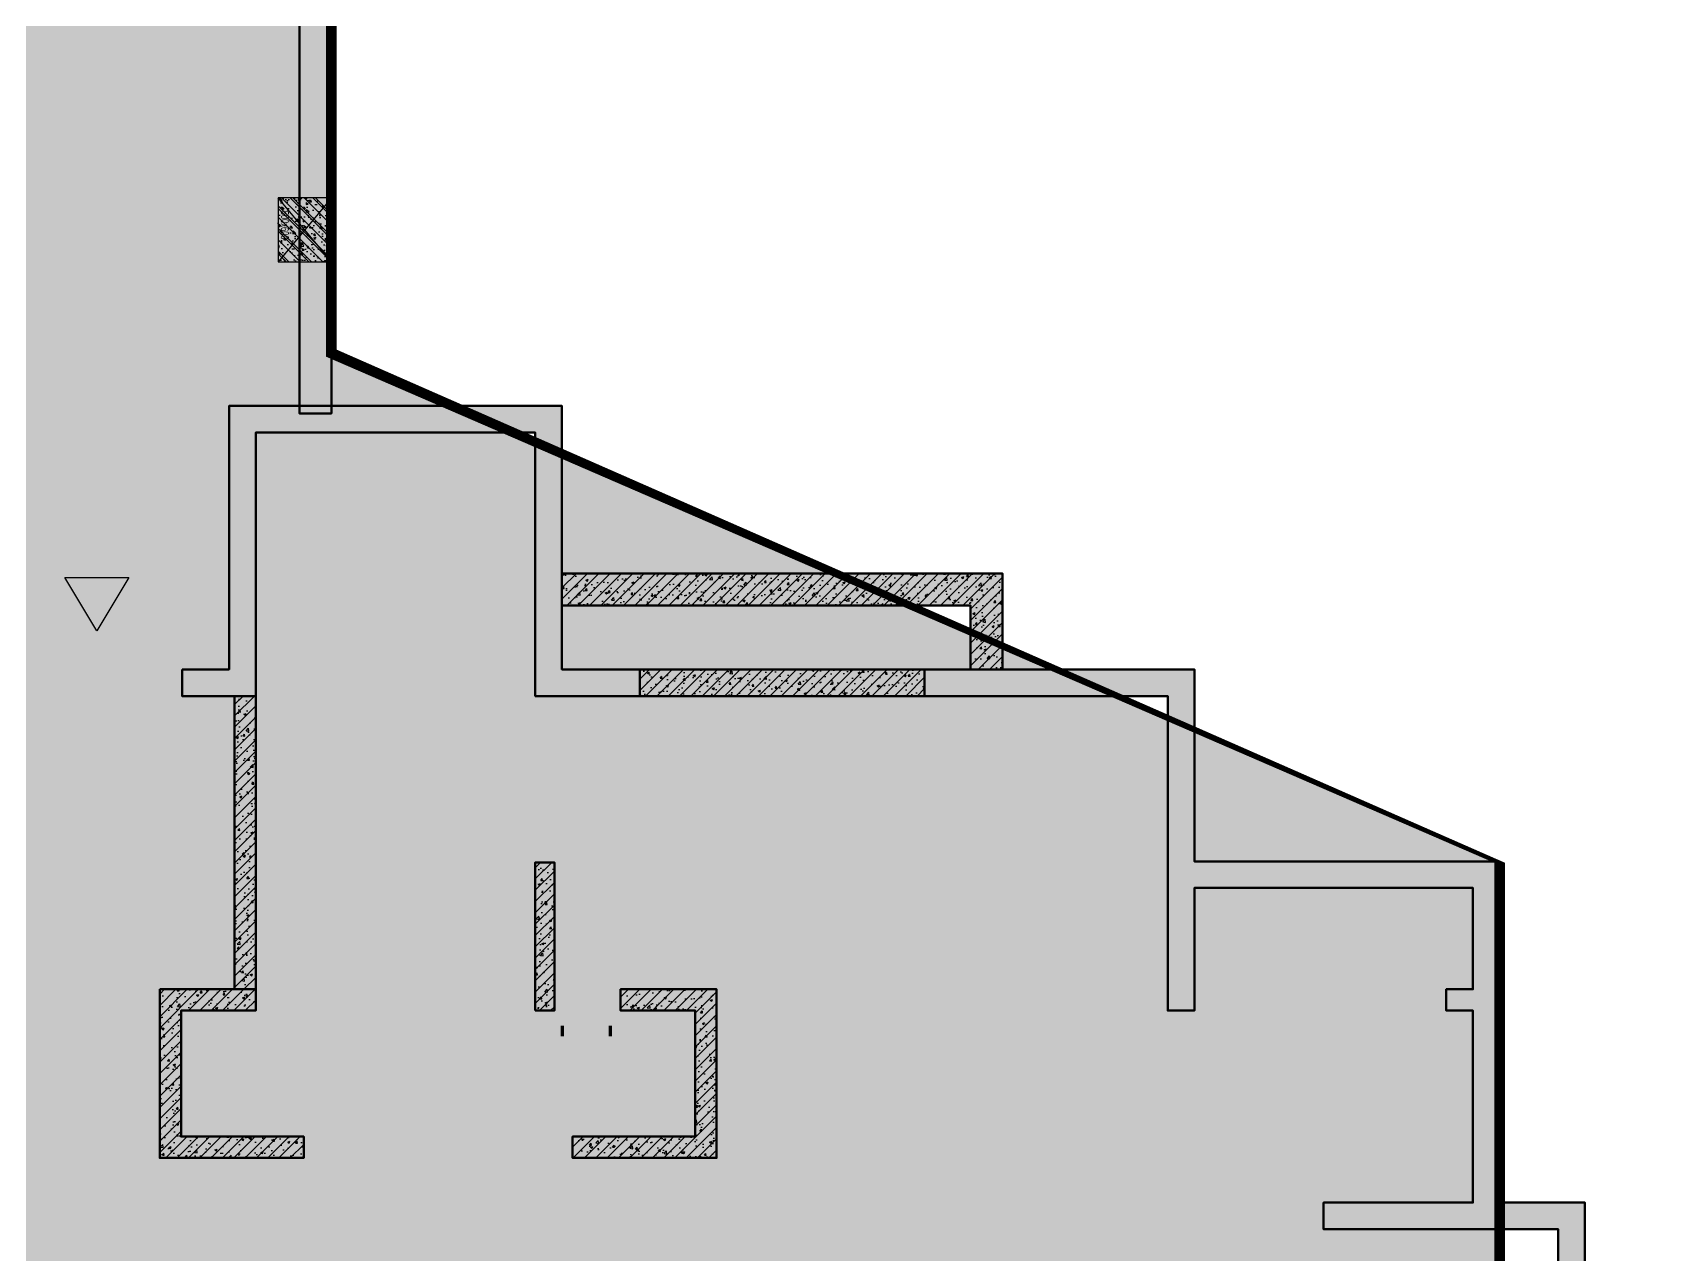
# Model space of a CAD drawing. Extents: x -1338203 to 1886333, y -530034 to 1031844.
# Drawn here: x 862105 to 877392, y -399256 to -387801 of the extents above; entities that cross this region are included whole.
import ezdxf
from ezdxf.enums import TextEntityAlignment as Align

# ---------------------------------------------------------------- set-up
doc = ezdxf.new("R2010")
doc.units = 0
doc.header["$LTSCALE"] = 1000
doc.header["$MEASUREMENT"] = 0
for name, color, linetype in [('M02预留预埋-B2$0$0M-A-LD', 4, 'Continuous'), ('S-02-墙柱B2_B1(QB)$0$0S-CW-HATCH', 251, 'Continuous'), ('S-02-墙柱B2_B1(QB)$0$0S-CW-HATCH-UP', 251, 'Continuous'), ('S001南区墙柱$0$0S-CW-HATCH', 251, 'Continuous'), ('S001南区墙柱$0$0S-CW-HATCH-UP', 251, 'Continuous'), ('S001南区墙柱$0$S001-墙柱B1_1$0$0S-CC-LINE', 52, 'Continuous'), ('S001南区墙柱$0$S001-墙柱B1_1$0$0S-CW-HATCH-UP', 251, 'Continuous'), ('S001地下二墙柱$0$S001地下一墙柱$0$0S-CW-HATCH', 251, 'Continuous'), ('S001地下二墙柱$0$S001地下一墙柱$0$0S-CW-HATCH-UP', 251, 'Continuous'), ('地面指向箭头', 7, 'Continuous')]:
    doc.layers.add(name, color=color, linetype=linetype)
doc.layers.add('p-h-walkable', color=7, linetype='Continuous', lineweight=70, true_color=0xf0f0f0)
doc.layers.add('S-02-墙柱B2_B1(QB)$0$0S-CW-LINE', color=7, linetype='Continuous', lineweight=50)
doc.layers.add('S001地下二墙柱$0$S001地下一墙柱$0$0S-CW-LINE', color=7, linetype='Continuous', lineweight=50)
doc.layers.add('S001南区墙柱$0$S001-墙柱B1_1$0$0S-A-TIPS', color=10, linetype='Continuous', plot=False)
doc.styles.add('S001南区墙柱$0$S001-墙柱B1_1$0$AAD-S', font='aad-s.shx', dxfattribs={"width": 0.7, "bigfont": 'aad-hztxt.shx'})
pattern_1 = [(45, (844606.5995212663, -402460.9266927671), (-53.03300858899106, 53.03300858899107), []), (49.99999999999999, (844606.5995212663, -402460.9266927671), (215.178054780226, -18.82564049477853), [22.5, -247.5]), (355, (844606.5995212663, -402460.9266927671), (-41.6254000839, 225.6576401100035), [18, -198]), (100.4514, (844624.5310252663, -402462.4954947672), (173.5528145142065, 206.8318626182861), [19.122057, -210.3426336]), (46.18420000000002, (844606.5995212663, -402400.9266927671), (320.1723145876933, -49.65570429870542), [33.74999999999954, -371.2499999999963]), (96.6356, (844633.2805447662, -402405.0646848671), (280.398811664611, 292.2353612701325), [28.6830864, -315.5139]), (351.1842, (844606.5995212663, -402400.9266927671), (280.3985835400882, 292.2355802775974), [27, -297]), (21, (844636.5995212663, -402415.9266927671), (179.0721156355385, -120.7856671996016), [22.5, -247.5]), (326.0000000000001, (844636.5995212663, -402415.9266927671), (72.99459957647451, 217.5450135140559), [18, -198]), (71.4514, (844651.5221911664, -402425.9921745671), (252.066788574447, 96.75914901298572), [19.122057, -210.3426336]), (37.50000000000001, (844606.5995212663, -402460.9266927671), (3.647956595187201, 99.86815614939344), [0, -195.6, 0, -201, 0, -198.75]), (7.499999999999999, (844606.5995212663, -402460.9266927671), (78.92086123264458, 118.3235135647081), [0, -114.6, 0, -191.1, 0, -75.75]), (327.5, (844539.6995212664, -402460.9266927671), (160.1467308517227, -6.766461520313927), [0, -75, 0, -234, 0, -310.5]), (317.5, (844509.6995212664, -402460.9266927671), (174.9558508027159, 30.03149469969532), [0, -97.5, 0, -155.4, 0, -220.5])]

# ---------------------------------------------------------------- blocks, each defined once
blk = doc.blocks.new('M02预留预埋-B2')
at = {"layer": 'M02预留预埋-B2$0$0M-A-LD', "elevation": 2600}
blk.add_lwpolyline([(22465.00000095309, 5250.128775174613, 0, 0, 0), (22915.00000095426, 5250.128775172983, 30, 30, 0), (22915.00000091642, 5350.064387604361, 0, 0, 0), (22465.00000099093, 5350.064387605991, 30, 30, 0), (22465.00000095309, 5250.128775174613, 30, 30, 0)], format="xyseb", dxfattribs=at)
blk = doc.blocks.new('M001-预留预埋B2')
blk.add_blockref('M02预留预埋-B2', (78241.09638985433, -238849.9999199762, -0.0004190232106509085))
blk = doc.blocks.new('A$Cb720460c')
at = {"layer": '地面指向箭头'}
h = blk.add_hatch(color=251, dxfattribs=at)
h.dxf.hatch_style = 1
h.paths.add_polyline_path([(450359.2023953567, 136327.4772643575), (450059.2021715608, 135827.4773986352), (449759.2023953567, 136327.4775329127)])
at = {"layer": '地面指向箭头', "color": 251, "elevation": 1.056517075728393e-10, "flags": 128}
blk.add_lwpolyline([(450359.2023953567, 136327.4772643575), (450059.2021715608, 135827.4773986352), (449759.2023953567, 136327.4775329127), (450359.2023953567, 136327.4772643575)], dxfattribs=at)
blk = doc.blocks.new('S001南区墙柱$0$AAD_BLOCK_20230215093950878')
at = {"layer": 'S001南区墙柱$0$0S-CW-HATCH'}
h = blk.add_hatch(color=256, dxfattribs=at)
h.dxf.hatch_style = 1
h.paths.add_polyline_path([(-299.9997165807581, -249.9996789244469), (300.0002834192419, -249.9996789244469), (300.0002834192419, 250.0003210755531), (-299.9997165807581, 250.0003210755531)])
at = {"layer": 'S001南区墙柱$0$0S-CW-HATCH-UP'}
h = blk.add_hatch(dxfattribs=at)
h.set_pattern_fill('钢筋混凝土', color=256, scale=30, pattern_type=2)
h.set_pattern_definition([(45, (-42203.5286806951, -84001.14868557174), (-106.0660171779821, 106.0660171779821), []), (49.99999999999999, (-42203.5286806951, -84001.14868557174), (215.178054780226, -18.82564049477853), [22.5, -247.5]), (355, (-42203.5286806951, -84001.14868557174), (-41.6254000839, 225.6576401100035), [18, -198]), (100.4514, (-42185.5971766951, -84002.71748757173), (173.5528145142065, 206.8318626182861), [19.122057, -210.3426336]), (46.18420000000001, (-42203.5286806951, -83941.14868557174), (320.1723145876933, -49.65570429870542), [33.75, -371.25]), (96.6356, (-42176.8476571951, -83945.28667767174), (280.398811664611, 292.2353612701325), [28.6830864, -315.5139]), (351.1842, (-42203.5286806951, -83941.14868557174), (280.3985835400882, 292.2355802775974), [27, -297]), (21, (-42173.5286806951, -83956.14868557174), (179.0721156355385, -120.7856671996016), [22.5, -247.5]), (326.0000000000001, (-42173.5286806951, -83956.14868557174), (72.99459957647451, 217.5450135140559), [18, -198]), (71.4514, (-42158.60601079511, -83966.21416737174), (252.066788574447, 96.75914901298572), [19.122057, -210.3426336]), (37.50000000000001, (-42203.5286806951, -84001.14868557174), (3.647956595187201, 99.86815614939344), [1.5, -195.6, 1.5, -201, 1.5, -198.75]), (7.499999999999999, (-42203.5286806951, -84001.14868557174), (78.92086123264458, 118.3235135647081), [1.5, -114.6, 1.5, -191.1, 1.5, -75.75]), (327.5, (-42270.42868069511, -84001.14868557174), (160.1467308517227, -6.766461520313927), [1.5, -75, 1.5, -234, 1.5, -310.5]), (317.5, (-42300.42868069511, -84001.14868557174), (174.9558508027159, 30.03149469969532), [1.5, -97.5, 1.5, -155.4, 1.5, -220.5])])
h.paths.add_polyline_path([(-299.9997165807581, -249.9996789244469), (300.0002834192419, -249.9996789244469), (300.0002834192419, 250.0003210755531), (-299.9997165807581, 250.0003210755531)])
at = {"layer": 'S001南区墙柱$0$S001-墙柱B1_1$0$0S-CW-HATCH-UP', "transparency": 33554661}
h = blk.add_hatch(dxfattribs=at)
h.set_pattern_fill('钢筋混凝土', color=0, scale=30)
h.set_pattern_definition([(45, (48108.51947889835, -15514.20526075328), (-53.03300858899106, 53.03300858899107), []), (49.99999999999999, (48108.51947889835, -15514.20526075328), (215.178054780226, -18.82564049477853), [22.5, -247.5]), (355, (48108.51947889835, -15514.20526075328), (-41.6254000839, 225.6576401100035), [18, -198]), (100.4514, (48126.45098289836, -15515.77406275328), (173.5528145142065, 206.8318626182861), [19.122057, -210.3426336]), (46.18420000000002, (48108.51947889835, -15454.20526075328), (320.1723145876933, -49.65570429870542), [33.74999999999992, -371.2499999999994]), (96.6356, (48135.20050239835, -15458.34325285329), (280.398811664611, 292.2353612701325), [28.6830864, -315.5139]), (351.1842, (48108.51947889835, -15454.20526075328), (280.3985835400882, 292.2355802775974), [27, -297]), (21, (48138.51947889835, -15469.20526075328), (179.0721156355385, -120.7856671996016), [22.5, -247.5]), (326.0000000000001, (48138.51947889835, -15469.20526075328), (72.99459957647451, 217.5450135140559), [18, -198]), (71.4514, (48153.44214879835, -15479.27074255329), (252.066788574447, 96.75914901298572), [19.122057, -210.3426336]), (37.50000000000001, (48108.51947889835, -15514.20526075328), (3.647956595187201, 99.86815614939344), [0, -195.6, 0, -201, 0, -198.75]), (7.499999999999999, (48108.51947889835, -15514.20526075328), (78.92086123264458, 118.3235135647081), [0, -114.6, 0, -191.1, 0, -75.75]), (327.5, (48041.61947889836, -15514.20526075328), (160.1467308517227, -6.766461520313927), [0, -75, 0, -234, 0, -310.5]), (317.5, (48011.61947889836, -15514.20526075328), (174.9558508027159, 30.03149469969532), [0, -97.5, 0, -155.4, 0, -220.5])])
h.paths.add_polyline_path([(-299.9997165807581, -249.9996789244469), (300.0002834192419, -249.9996789244469), (300.0002834192419, 250.0003210755531), (-299.9997165807581, 250.0003210755531)])
at = {"layer": 'S001南区墙柱$0$S001-墙柱B1_1$0$0S-A-TIPS'}
for p, q in [((-299.9997165807581, 250.0003210755531), (300.0002834192419, -249.9996789244469)), ((300.0002834192419, 250.0003210755531), (-299.9997165807581, -249.9996789244469))]:
    blk.add_line(p, q, dxfattribs=at)
at = {"layer": 'S001南区墙柱$0$S001-墙柱B1_1$0$0S-CC-LINE'}
blk.add_lwpolyline([(-299.9997165807581, -249.9996789244469), (300.0002834192419, -249.9996789244469), (300.0002834192419, 250.0003210755531), (-299.9997165807581, 250.0003210755531)], close=True, dxfattribs=at)
at = {"layer": 'S001南区墙柱$0$S001-墙柱B1_1$0$0S-A-TIPS', "style": 'S001南区墙柱$0$S001-墙柱B1_1$0$AAD-S', "width": 0.7}
blk.add_text('500x600', height=75, dxfattribs=at).set_placement((-44.95955867508019, -186.7549609843409), align=Align.MIDDLE_CENTER)

msp = doc.modelspace()

# ---------------------------------------------------------------- hatches: boundary and pattern name
at = {"layer": 'p-h-walkable', "ltscale": 0.002}
h = msp.add_hatch(color=256, dxfattribs=at)
h.dxf.hatch_style = 1
h.paths.add_polyline_path([(728556.4094088443, -320761.2911765109), (728556.3547588947, -348211.5017243018), (746356.3484443948, -348211.5017242723), (750916.3484443898, -338175.0097184044), (842896.3491870692, -338175.0097184044), (843211.3492125742, -349155.0095694998), (839116.3492611168, -349155.0095695712), (839116.3492611168, -377051.4870058745), (864906.3547584309, -377051.4870058745), (864906.3547584309, -390806.5711709709), (875856.3484613771, -395571.4871842109), (875856.348461363, -404751.4874804067), (834560.3103806074, -404751.4874803963), (839142.6757868899, -442064.2876435285), (869465.2134576387, -438340.3927054469), (871163.1928136485, -452166.5193397896), (873704.0511599232, -451854.4778597266), (877328.6078072718, -464960.3959546241), (761875.9874196091, -479139.0716770189), (761132.9487910755, -468418.2650628918), (764950.6384080613, -465209.0494699521), (763252.8257613134, -451384.280298188), (799242.4407485438, -446964.4145689445), (793807.3212043041, -404751.4870716078), (750756.3491663808, -404751.4872862076), (751556.349166161, -388854.9743852809), (648066.6070076446, -388604.4137855553), (648066.5844366426, -380374.4093295055), (641016.6027933541, -380374.4093186745), (641512.3361103976, -365348.1631979565), (660006.5996086108, -364574.4137855692), (660306.599609829, -340846.8171705838), (656406.6057762853, -340846.8171707173), (656406.6057762853, -336396.8171708743), (656656.3547443041, -340532.365631887), (656406.3547442622, -332417.3777717449), (712156.3557747989, -332417.3777717449), (712080.9374175866, -320761.2911765098)])
at = {"layer": 'S-02-墙柱B2_B1(QB)$0$0S-CW-HATCH'}
h = msp.add_hatch(color=256, dxfattribs=at)
h.dxf.hatch_style = 1
h.paths.add_polyline_path([(863506.5995212663, -393770.9266927672), (863946.599520266, -393770.9266927672), (863946.599520266, -391300.9266927671), (867066.5995212663, -391300.9266927671), (867066.6134202667, -393770.9266927671), (867796.59952127, -393770.9266927674), (867796.59952127, -394020.9266927674), (866816.599520266, -394020.9266927671), (866816.599520266, -391550.9266927671), (864196.5995212663, -391550.9266927671), (864196.5995212668, -394020.9266927671), (863506.5995212663, -394020.9266927672)])
h = msp.add_hatch(color=256, dxfattribs=at)
h.dxf.hatch_style = 1
h.paths.add_polyline_path([(870896.5889310171, -393770.9266927671), (870896.5889310171, -393170.9585822215), (867066.6028300175, -393170.9266927677), (867066.605014235, -392870.9266927772), (871196.5889310171, -392870.9607664295), (871196.5889310171, -393770.9266927671)])
h = msp.add_hatch(color=256, dxfattribs=at)
h.dxf.hatch_style = 1
h.paths.add_polyline_path([(867796.59952127, -393770.9266927683), (870466.8096092315, -393770.9266919913), (870466.8096092315, -394020.9266935429), (867796.59952127, -394020.9266943199)])
h = msp.add_hatch(color=256, dxfattribs=at)
h.dxf.hatch_style = 1
h.paths.add_polyline_path([(876656.6008211749, -401710.9261531545), (876656.5995212663, -398770.9266927672), (875856.5995212663, -398770.9266927672), (875856.5995212663, -395570.9266937671), (872996.5856222659, -395570.9266937671), (872996.5995212663, -393770.9266927671), (870466.8096092315, -393770.9266927671), (870466.8096092315, -394020.9266927671), (872746.5995212663, -394020.9266927671), (872746.5995212663, -396970.9266927671), (872996.5856222659, -396970.9266927671), (872996.5856222659, -395820.9266927671), (875606.599520266, -395820.9266927671), (875606.5995212663, -396770.9266927671), (875356.5995212663, -396770.9266927671), (875356.5995212663, -396970.9266927671), (875606.599520266, -396970.9266927671), (875606.599520266, -398770.9266927672), (874206.5995212663, -398770.9266927672), (874206.5995212663, -399020.9266937673), (876406.599520266, -399020.9266937673), (876406.6008255684, -401710.9261531545)])
h = msp.add_hatch(color=256, dxfattribs=at)
h.dxf.hatch_style = 1
h.paths.add_polyline_path([(864196.5995212663, -394020.9266927671), (863996.5995212663, -394020.9266927671), (863996.5995212663, -396770.9266927671), (864196.5995212663, -396770.9266927671)])
h = msp.add_hatch(color=256, dxfattribs=at)
h.dxf.hatch_style = 1
h.paths.add_polyline_path([(866816.5995212668, -396970.9266927671), (866996.5995212668, -396970.9266927671), (866996.5995212668, -395580.9266927671), (866816.5995212668, -395580.9266927671)])
h = msp.add_hatch(color=256, dxfattribs=at)
h.dxf.hatch_style = 1
h.paths.add_polyline_path([(863296.5995212663, -396770.9266927671), (863296.5995212663, -398350.9266927671), (864456.5995212663, -398350.9266927671), (864646.5995212663, -398350.9266927671), (864646.5995212663, -398150.9266927671), (863496.5995212663, -398150.9266927671), (863496.5995212663, -396970.9266927671), (864196.5995212663, -396970.9266927671), (864196.5995212663, -396770.9266927671)])
h = msp.add_hatch(color=256, dxfattribs=at)
h.dxf.hatch_style = 1
h.paths.add_polyline_path([(868316.5995212663, -398150.9266927671), (867166.5995212663, -398150.9266927671), (867166.5995212663, -398350.9266927671), (867356.5995212663, -398350.9266927671), (868516.5995212663, -398350.9266927671), (868516.5995212663, -396770.9266927671), (867616.5995212663, -396770.9266927671), (867616.5995212663, -396970.9266927671), (868316.5995212663, -396970.9266927671)])
at = {"layer": 'S-02-墙柱B2_B1(QB)$0$0S-CW-HATCH-UP'}
h = msp.add_hatch(dxfattribs=at)
h.set_pattern_fill('钢筋混凝土', color=256, scale=30)
h.set_pattern_definition([(45, (844606.5995212663, -402460.9266927671), (-53.03300858899106, 53.03300858899107), []), (49.99999999999999, (844606.5995212663, -402460.9266927671), (215.178054780226, -18.82564049477853), [22.5, -247.5]), (355, (844606.5995212663, -402460.9266927671), (-41.6254000839, 225.6576401100035), [18, -198]), (100.4514, (844624.5310252663, -402462.4954947672), (173.5528145142065, 206.8318626182861), [19.122057, -210.3426336]), (46.18420000000002, (844606.5995212663, -402400.9266927671), (320.1723145876933, -49.65570429870542), [33.74999999999972, -371.2499999999978]), (96.6356, (844633.2805447662, -402405.0646848671), (280.398811664611, 292.2353612701325), [28.6830864, -315.5139]), (351.1842, (844606.5995212663, -402400.9266927671), (280.3985835400882, 292.2355802775974), [27, -297]), (21, (844636.5995212663, -402415.9266927671), (179.0721156355385, -120.7856671996016), [22.5, -247.5]), (326.0000000000001, (844636.5995212663, -402415.9266927671), (72.99459957647451, 217.5450135140559), [18, -198]), (71.4514, (844651.5221911664, -402425.9921745671), (252.066788574447, 96.75914901298572), [19.122057, -210.3426336]), (37.50000000000001, (844606.5995212663, -402460.9266927671), (3.647956595187201, 99.86815614939344), [0, -195.6, 0, -201, 0, -198.75]), (7.499999999999999, (844606.5995212663, -402460.9266927671), (78.92086123264458, 118.3235135647081), [0, -114.6, 0, -191.1, 0, -75.75]), (327.5, (844539.6995212664, -402460.9266927671), (160.1467308517227, -6.766461520313927), [0, -75, 0, -234, 0, -310.5]), (317.5, (844509.6995212664, -402460.9266927671), (174.9558508027159, 30.03149469969532), [0, -97.5, 0, -155.4, 0, -220.5])])
h.paths.add_polyline_path([(863506.5995212663, -393770.9266927672), (863946.599520266, -393770.9266927672), (863946.599520266, -391300.9266927671), (867066.5995212663, -391300.9266927671), (867066.6134202667, -393770.9266927671), (867796.59952127, -393770.9266927674), (867796.59952127, -394020.9266927674), (866816.599520266, -394020.9266927671), (866816.599520266, -391550.9266927671), (864196.5995212663, -391550.9266927671), (864196.5995212668, -394020.9266927671), (863506.5995212663, -394020.9266927672)])
h = msp.add_hatch(dxfattribs=at)
h.set_pattern_fill('钢筋混凝土', color=256, scale=30)
h.set_pattern_definition([(45, (843904.9200302546, -406303.8962380171), (-53.03300858899107, 53.03300858899107), []), (49.99999999999999, (843904.9200302546, -406303.8962380171), (215.178054780226, -18.82564049477853), [22.5, -247.5]), (355, (843904.9200302546, -406303.8962380171), (-41.6254000839, 225.6576401100035), [18, -198]), (100.4514, (843922.8515342546, -406305.465040017), (173.5528145142065, 206.8318626182861), [19.122057, -210.3426336]), (46.18420000000002, (843904.9200302546, -406243.8962380171), (320.1723145876933, -49.65570429870542), [33.74999999999999, -371.2499999999999]), (96.6356, (843931.6010537546, -406248.0342301171), (280.398811664611, 292.2353612701325), [28.6830864, -315.5139]), (351.1842, (843904.9200302546, -406243.8962380171), (280.3985835400882, 292.2355802775974), [27, -297]), (21, (843934.9200302546, -406258.8962380171), (179.0721156355385, -120.7856671996016), [22.5, -247.5]), (326.0000000000001, (843934.9200302546, -406258.8962380171), (72.99459957647451, 217.5450135140559), [18, -198]), (71.4514, (843949.8427001545, -406268.9617198171), (252.066788574447, 96.75914901298572), [19.122057, -210.3426336]), (37.50000000000001, (843904.9200302546, -406303.8962380171), (3.647956595187201, 99.86815614939344), [0, -195.6, 0, -201, 0, -198.75]), (7.499999999999999, (843904.9200302546, -406303.8962380171), (78.92086123264458, 118.3235135647081), [0, -114.6, 0, -191.1, 0, -75.75]), (327.5, (843838.0200302545, -406303.8962380171), (160.1467308517227, -6.766461520313927), [0, -75, 0, -234, 0, -310.5]), (317.5, (843808.0200302545, -406303.8962380171), (174.9558508027159, 30.03149469969532), [0, -97.5, 0, -155.4, 0, -220.5])])
h.paths.add_polyline_path([(870896.5889310171, -393770.9266927671), (870896.5889310171, -393170.9585822215), (867066.6028300175, -393170.9266927677), (867066.605014235, -392870.9266927772), (871196.5889310171, -392870.9607664295), (871196.5889310171, -393770.9266927671)])
h = msp.add_hatch(dxfattribs=at)
h.set_pattern_fill('钢筋混凝土', color=256, scale=30)
h.set_pattern_definition([(45, (-2858444.817658972, 348669.923885246), (-53.03300858899106, 53.03300858899107), []), (49.99999999999999, (-2858444.817658972, 348669.923885246), (215.178054780226, -18.82564049477853), [22.5, -247.5]), (355, (-2858444.817658972, 348669.923885246), (-41.6254000839, 225.6576401100035), [18, -198]), (100.4514, (-2858426.886154972, 348668.355083246), (173.5528145142065, 206.8318626182861), [19.122057, -210.3426336]), (46.18420000000002, (-2858444.817658972, 348729.923885246), (320.1723145876933, -49.65570429870542), [33.74999999999974, -371.249999999998]), (96.6356, (-2858418.136635472, 348725.7858931459), (280.398811664611, 292.2353612701325), [28.6830864, -315.5139]), (351.1842, (-2858444.817658972, 348729.923885246), (280.3985835400882, 292.2355802775974), [27, -297]), (21, (-2858414.817658972, 348714.923885246), (179.0721156355385, -120.7856671996016), [22.5, -247.5]), (326.0000000000001, (-2858414.817658972, 348714.923885246), (72.99459957647451, 217.5450135140559), [18, -198]), (71.4514, (-2858399.894989071, 348704.8584034459), (252.066788574447, 96.75914901298572), [19.122057, -210.3426336]), (37.50000000000001, (-2858444.817658972, 348669.923885246), (3.647956595187201, 99.86815614939344), [0, -195.6, 0, -201, 0, -198.75]), (7.499999999999999, (-2858444.817658972, 348669.923885246), (78.92086123264458, 118.3235135647081), [0, -114.6, 0, -191.1, 0, -75.75]), (327.5, (-2858511.717658972, 348669.923885246), (160.1467308517227, -6.766461520313927), [0, -75, 0, -234, 0, -310.5]), (317.5, (-2858541.717658972, 348669.923885246), (174.9558508027159, 30.03149469969532), [0, -97.5, 0, -155.4, 0, -220.5])])
h.paths.add_polyline_path([(867796.59952127, -393770.9266927683), (870466.8096092315, -393770.9266919913), (870466.8096092315, -394020.9266935429), (867796.59952127, -394020.9266943199)])
h = msp.add_hatch(dxfattribs=at)
h.set_pattern_fill('钢筋混凝土', color=256, scale=30)
h.set_pattern_definition([(45, (844606.5995212663, -402460.9266927671), (-53.03300858899107, 53.03300858899107), []), (49.99999999999999, (844606.5995212663, -402460.9266927671), (215.178054780226, -18.82564049477853), [22.5, -247.5]), (355, (844606.5995212663, -402460.9266927671), (-41.6254000839, 225.6576401100035), [18, -198]), (100.4514, (844624.5310252663, -402462.4954947672), (173.5528145142065, 206.8318626182861), [19.122057, -210.3426336]), (46.18420000000002, (844606.5995212663, -402400.9266927671), (320.1723145876933, -49.65570429870542), [33.74999999999999, -371.2499999999999]), (96.6356, (844633.2805447663, -402405.0646848671), (280.398811664611, 292.2353612701325), [28.6830864, -315.5139]), (351.1842, (844606.5995212663, -402400.9266927671), (280.3985835400882, 292.2355802775974), [27, -297]), (21, (844636.5995212663, -402415.9266927671), (179.0721156355385, -120.7856671996016), [22.5, -247.5]), (326.0000000000001, (844636.5995212663, -402415.9266927671), (72.99459957647451, 217.5450135140559), [18, -198]), (71.4514, (844651.5221911663, -402425.9921745671), (252.066788574447, 96.75914901298572), [19.122057, -210.3426336]), (37.50000000000001, (844606.5995212663, -402460.9266927671), (3.647956595187201, 99.86815614939344), [0, -195.6, 0, -201, 0, -198.75]), (7.499999999999999, (844606.5995212663, -402460.9266927671), (78.92086123264458, 118.3235135647081), [0, -114.6, 0, -191.1, 0, -75.75]), (327.5, (844539.6995212663, -402460.9266927671), (160.1467308517227, -6.766461520313927), [0, -75, 0, -234, 0, -310.5]), (317.5, (844509.6995212663, -402460.9266927671), (174.9558508027159, 30.03149469969532), [0, -97.5, 0, -155.4, 0, -220.5])])
h.paths.add_polyline_path([(876656.6008211749, -401710.9261531545), (876656.5995212663, -398770.9266927672), (875856.5995212663, -398770.9266927672), (875856.5995212663, -395570.9266937671), (872996.5856222659, -395570.9266937671), (872996.5995212663, -393770.9266927671), (870466.8096092315, -393770.9266927671), (870466.8096092315, -394020.9266927671), (872746.5995212663, -394020.9266927671), (872746.5995212663, -396970.9266927671), (872996.5856222659, -396970.9266927671), (872996.5856222659, -395820.9266927671), (875606.599520266, -395820.9266927671), (875606.5995212663, -396770.9266927671), (875356.5995212663, -396770.9266927671), (875356.5995212663, -396970.9266927671), (875606.599520266, -396970.9266927671), (875606.599520266, -398770.9266927672), (874206.5995212663, -398770.9266927672), (874206.5995212663, -399020.9266937673), (876406.599520266, -399020.9266937673), (876406.6008255684, -401710.9261531545)])
h = msp.add_hatch(dxfattribs=at)
h.set_pattern_fill('钢筋混凝土', color=256, scale=30)
h.set_pattern_definition([(45, (844606.5995212663, -402460.9266927671), (-53.03300858899106, 53.03300858899107), []), (49.99999999999999, (844606.5995212663, -402460.9266927671), (215.178054780226, -18.82564049477853), [22.5, -247.5]), (355, (844606.5995212663, -402460.9266927671), (-41.6254000839, 225.6576401100035), [18, -198]), (100.4514, (844624.5310252663, -402462.4954947672), (173.5528145142065, 206.8318626182861), [19.122057, -210.3426336]), (46.18420000000002, (844606.5995212663, -402400.9266927671), (320.1723145876933, -49.65570429870542), [33.74999999999957, -371.2499999999965]), (96.6356, (844633.2805447662, -402405.0646848671), (280.398811664611, 292.2353612701325), [28.6830864, -315.5139]), (351.1842, (844606.5995212663, -402400.9266927671), (280.3985835400882, 292.2355802775974), [27, -297]), (21, (844636.5995212663, -402415.9266927671), (179.0721156355385, -120.7856671996016), [22.5, -247.5]), (326.0000000000001, (844636.5995212663, -402415.9266927671), (72.99459957647451, 217.5450135140559), [18, -198]), (71.4514, (844651.5221911664, -402425.9921745671), (252.066788574447, 96.75914901298572), [19.122057, -210.3426336]), (37.50000000000001, (844606.5995212663, -402460.9266927671), (3.647956595187201, 99.86815614939344), [0, -195.6, 0, -201, 0, -198.75]), (7.499999999999999, (844606.5995212663, -402460.9266927671), (78.92086123264458, 118.3235135647081), [0, -114.6, 0, -191.1, 0, -75.75]), (327.5, (844539.6995212664, -402460.9266927671), (160.1467308517227, -6.766461520313927), [0, -75, 0, -234, 0, -310.5]), (317.5, (844509.6995212664, -402460.9266927671), (174.9558508027159, 30.03149469969532), [0, -97.5, 0, -155.4, 0, -220.5])])
h.paths.add_polyline_path([(864196.5995212663, -394020.9266927671), (863996.5995212663, -394020.9266927671), (863996.5995212663, -396770.9266927671), (864196.5995212663, -396770.9266927671)])
h = msp.add_hatch(dxfattribs=at)
h.set_pattern_fill('钢筋混凝土', color=256, scale=30)
h.set_pattern_definition([(45, (844606.5995212663, -402460.9266927671), (-53.03300858899106, 53.03300858899107), []), (49.99999999999999, (844606.5995212663, -402460.9266927671), (215.178054780226, -18.82564049477853), [22.5, -247.5]), (355, (844606.5995212663, -402460.9266927671), (-41.6254000839, 225.6576401100035), [18, -198]), (100.4514, (844624.5310252663, -402462.4954947672), (173.5528145142065, 206.8318626182861), [19.122057, -210.3426336]), (46.18420000000002, (844606.5995212663, -402400.9266927671), (320.1723145876933, -49.65570429870542), [33.74999999999967, -371.2499999999973]), (96.6356, (844633.2805447662, -402405.0646848671), (280.398811664611, 292.2353612701325), [28.6830864, -315.5139]), (351.1842, (844606.5995212663, -402400.9266927671), (280.3985835400882, 292.2355802775974), [27, -297]), (21, (844636.5995212663, -402415.9266927671), (179.0721156355385, -120.7856671996016), [22.5, -247.5]), (326.0000000000001, (844636.5995212663, -402415.9266927671), (72.99459957647451, 217.5450135140559), [18, -198]), (71.4514, (844651.5221911664, -402425.9921745671), (252.066788574447, 96.75914901298572), [19.122057, -210.3426336]), (37.50000000000001, (844606.5995212663, -402460.9266927671), (3.647956595187201, 99.86815614939344), [0, -195.6, 0, -201, 0, -198.75]), (7.499999999999999, (844606.5995212663, -402460.9266927671), (78.92086123264458, 118.3235135647081), [0, -114.6, 0, -191.1, 0, -75.75]), (327.5, (844539.6995212664, -402460.9266927671), (160.1467308517227, -6.766461520313927), [0, -75, 0, -234, 0, -310.5]), (317.5, (844509.6995212664, -402460.9266927671), (174.9558508027159, 30.03149469969532), [0, -97.5, 0, -155.4, 0, -220.5])])
h.paths.add_polyline_path([(866816.5995212668, -396970.9266927671), (866996.5995212668, -396970.9266927671), (866996.5995212668, -395580.9266927671), (866816.5995212668, -395580.9266927671)])
h = msp.add_hatch(dxfattribs=at)
h.set_pattern_fill('钢筋混凝土', color=256, scale=30)
h.set_pattern_definition(pattern_1)
h.paths.add_polyline_path([(863296.5995212663, -396770.9266927671), (863296.5995212663, -398350.9266927671), (864456.5995212663, -398350.9266927671), (864646.5995212663, -398350.9266927671), (864646.5995212663, -398150.9266927671), (863496.5995212663, -398150.9266927671), (863496.5995212663, -396970.9266927671), (864196.5995212663, -396970.9266927671), (864196.5995212663, -396770.9266927671)])
h = msp.add_hatch(dxfattribs=at)
h.set_pattern_fill('钢筋混凝土', color=256, scale=30)
h.set_pattern_definition(pattern_1)
h.paths.add_polyline_path([(868316.5995212663, -398150.9266927671), (867166.5995212663, -398150.9266927671), (867166.5995212663, -398350.9266927671), (867356.5995212663, -398350.9266927671), (868516.5995212663, -398350.9266927671), (868516.5995212663, -396770.9266927671), (867616.5995212663, -396770.9266927671), (867616.5995212663, -396970.9266927671), (868316.5995212663, -396970.9266927671)])
at = {"layer": 'S001地下二墙柱$0$S001地下一墙柱$0$0S-CW-HATCH', "ltscale": 0.002}
h = msp.add_hatch(color=256, dxfattribs=at)
h.dxf.hatch_style = 1
h.paths.add_polyline_path([(839116.6002469659, -350550.9266879513), (839116.6002469659, -377350.9214930996), (864906.6058183201, -377350.9315376734), (864906.6058183201, -391370.9266922423), (864606.6058183201, -391370.9266922426), (864606.6058183201, -377650.9265153856), (838816.6002469659, -377650.9265153874), (838816.6002469659, -350550.9266879513)])
at = {"layer": 'S001地下二墙柱$0$S001地下一墙柱$0$0S-CW-HATCH-UP', "ltscale": 0.002}
h = msp.add_hatch(dxfattribs=at)
h.set_pattern_fill('钢筋混凝土', color=256, scale=30)
h.set_pattern_definition([(45, (0.0005152132362127304, -470500.0002019393), (-53.03300858899106, 53.03300858899107), []), (49.99999999999999, (0.0005152132362127304, -470500.0002019393), (215.178054780226, -18.82564049477853), [22.5, -247.5]), (355, (0.0005152132362127304, -470500.0002019393), (-41.6254000839, 225.6576401100035), [18, -198]), (100.4514, (17.93201921321452, -470501.5690039393), (173.5528145142065, 206.8318626182861), [19.122057, -210.3426336]), (46.18420000000002, (0.0005152132362127304, -470440.0002019393), (320.1723145876933, -49.65570429870542), [33.74999999999672, -371.2499999999738]), (96.6356, (26.6815387122333, -470444.1381940391), (280.398811664611, 292.2353612701325), [28.6830864, -315.5139]), (351.1842, (0.0005152132362127304, -470440.0002019393), (280.3985835400882, 292.2355802775974), [27, -297]), (21, (30.00051521323621, -470455.0002019393), (179.0721156355385, -120.7856671996016), [22.5, -247.5]), (326.0000000000001, (30.00051521323621, -470455.0002019393), (72.99459957647451, 217.5450135140559), [18, -198]), (71.4514, (44.92318511381745, -470465.0656837391), (252.066788574447, 96.75914901298572), [19.122057, -210.3426336]), (37.50000000000001, (0.0005152132362127304, -470500.0002019393), (3.647956595187201, 99.86815614939344), [0, -195.6, 0, -201, 0, -198.75]), (7.499999999999999, (0.0005152132362127304, -470500.0002019393), (78.92086123264458, 118.3235135647081), [0, -114.6, 0, -191.1, 0, -75.75]), (327.5, (-66.89948478713632, -470500.0002019393), (160.1467308517227, -6.766461520313927), [0, -75, 0, -234, 0, -310.5]), (317.5, (-96.89948478713632, -470500.0002019393), (174.9558508027159, 30.03149469969532), [0, -97.5, 0, -155.4, 0, -220.5])])
h.paths.add_polyline_path([(839116.6002469659, -350550.9266879513), (839116.6002469659, -377350.9214930996), (864906.6058183201, -377350.9315376734), (864906.6058183201, -391370.9266922423), (864606.6058183201, -391370.9266922426), (864606.6058183201, -377650.9265153856), (838816.6002469659, -377650.9265153874), (838816.6002469659, -350550.9266879513)])

# ---------------------------------------------------------------- linework, layer by layer
at = {"layer": 'p-h-walkable', "ltscale": 0.002, "const_width": 100, "elevation": -83050.00000000013}
msp.add_lwpolyline([(864906.3547584309, -377051.4870058745), (864906.3547584309, -390806.5711709709), (875856.3484613771, -395571.4871842109), (875856.348461363, -404751.4874804067), (834560.3103806074, -404751.4874803963), (839142.6757868899, -442064.2876435285), (869465.2134576387, -438340.3927054469), (871163.1928136485, -452166.5193397896), (873704.0511599232, -451854.4778597266), (877328.6078072718, -464960.3959546241), (761875.9874196091, -479139.0716770189), (761132.9487910755, -468418.2650628918), (764950.6384080613, -465209.0494699521), (763252.8257613134, -451384.280298188), (799242.4407485438, -446964.4145689445), (793807.3212043041, -404751.4870716078), (750756.3491663808, -404751.4872862076), (751556.349166161, -388854.9743852809), (648066.6070076446, -388604.4137855553)], dxfattribs=at)
at = {"layer": 'S-02-墙柱B2_B1(QB)$0$0S-CW-LINE'}
for p, q in [((867066.5995212663, -394020.9266927672), (866816.599520266, -394020.9266927671)), ((867066.6134202667, -394020.9266927671), (867066.5995212663, -394020.9266927672))]:
    msp.add_line(p, q, dxfattribs=at)
for points in [[(863506.5995212663, -393770.9266927672), (863946.599520266, -393770.9266927672), (863946.599520266, -391300.9266927671), (867066.5995212663, -391300.9266927671), (867066.6134202667, -393770.9266927671), (867796.59952127, -393770.9266927674), (867796.59952127, -394020.9266927674), (866816.599520266, -394020.9266927671), (866816.599520266, -391550.9266927671), (864196.5995212663, -391550.9266927671), (864196.5995212668, -394020.9266927671), (863506.5995212663, -394020.9266927672)], [(870896.5889310171, -393770.9266927671), (870896.5889310171, -393170.9585822215), (867066.6028300175, -393170.9266927677), (867066.605014235, -392870.9266927772), (871196.5889310171, -392870.9607664295), (871196.5889310171, -393770.9266927671)], [(867796.59952127, -393770.9266927683), (870466.8096092315, -393770.9266919913), (870466.8096092315, -394020.9266935429), (867796.59952127, -394020.9266943199)], [(876656.6008211749, -401710.9261531545), (876656.5995212663, -398770.9266927672), (875856.5995212663, -398770.9266927672), (875856.5995212663, -395570.9266937671), (872996.5856222659, -395570.9266937671), (872996.5995212663, -393770.9266927671), (870466.8096092315, -393770.9266927671), (870466.8096092315, -394020.9266927671), (872746.5995212663, -394020.9266927671), (872746.5995212663, -396970.9266927671), (872996.5856222659, -396970.9266927671), (872996.5856222659, -395820.9266927671), (875606.599520266, -395820.9266927671), (875606.5995212663, -396770.9266927671), (875356.5995212663, -396770.9266927671), (875356.5995212663, -396970.9266927671), (875606.599520266, -396970.9266927671), (875606.599520266, -398770.9266927672), (874206.5995212663, -398770.9266927672), (874206.5995212663, -399020.9266937673), (876406.599520266, -399020.9266937673), (876406.6008255684, -401710.9261531545)], [(864196.5995212663, -394020.9266927671), (863996.5995212663, -394020.9266927671), (863996.5995212663, -396770.9266927671), (864196.5995212663, -396770.9266927671)], [(866816.5995212668, -396970.9266927671), (866996.5995212668, -396970.9266927671), (866996.5995212668, -395580.9266927671), (866816.5995212668, -395580.9266927671)], [(863296.5995212663, -396770.9266927671), (863296.5995212663, -398350.9266927671), (864456.5995212663, -398350.9266927671), (864456.5995212663, -398350.9266927671), (864646.5995212663, -398350.9266927671), (864646.5995212663, -398150.9266927671), (863496.5995212663, -398150.9266927671), (863496.5995212663, -396970.9266927671), (864196.5995212663, -396970.9266927671), (864196.5995212663, -396770.9266927671)], [(868316.5995212663, -398150.9266927671), (867166.5995212663, -398150.9266927671), (867166.5995212663, -398350.9266927671), (867356.5995212663, -398350.9266927671), (867356.5995212663, -398350.9266927671), (868516.5995212663, -398350.9266927671), (868516.5995212663, -396770.9266927671), (867616.5995212663, -396770.9266927671), (867616.5995212663, -396970.9266927671), (868316.5995212663, -396970.9266927671)]]:
    msp.add_lwpolyline(points, close=True, dxfattribs=at)
at = {"layer": 'S001地下二墙柱$0$S001地下一墙柱$0$0S-CW-LINE', "ltscale": 0.002}
msp.add_lwpolyline([(839116.6002469659, -350550.9266879513), (839116.6002469659, -377350.9214930996), (864906.6058183201, -377350.9315376734), (864906.6058183201, -391370.9266922423), (864606.6058183201, -391370.9266922426), (864606.6058183201, -377650.9265153856), (838816.6002469659, -377650.9265153874), (838816.6002469659, -350550.9266879513)], close=True, dxfattribs=at)

# ---------------------------------------------------------------- block references
at = {"ltscale": 0.002}
for name, p in [('M001-预留预埋B2', (766365.3666062295, -163610.9262234796)), ('A$Cb720460c', (412646.1912085176, -529238.6898988263))]:
    msp.add_blockref(name, p, dxfattribs=at)
at = {"color": 0, "ltscale": 0.002}
msp.add_blockref('M001-预留预埋B2', (766365.3667022258, -163610.9266348326), dxfattribs=at)
at = {"rotation": 270}
msp.add_blockref('S001南区墙柱$0$AAD_BLOCK_20230215093950878', (864656.6054972445, -389650.9261196013), dxfattribs=at)

doc.saveas('drawing.dxf')
